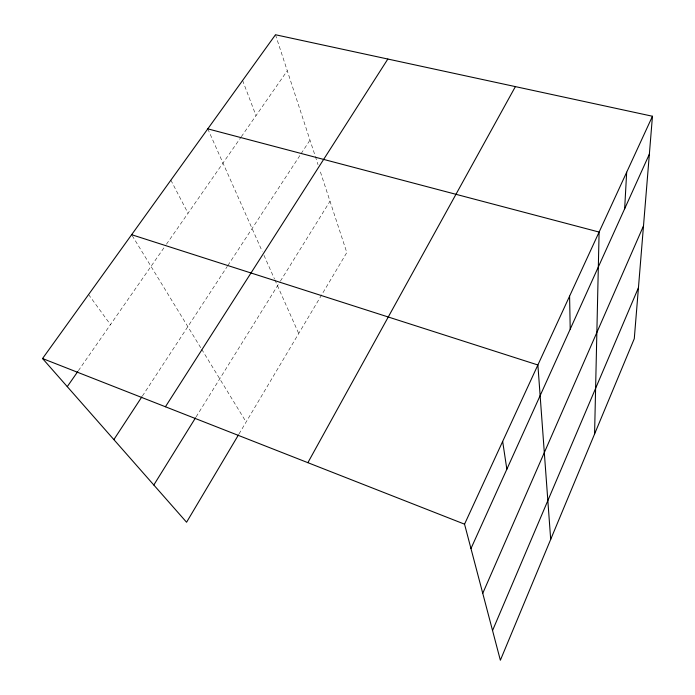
<?xml version="1.0" encoding="UTF-8"?>
<svg xmlns="http://www.w3.org/2000/svg" width="695" height="695" viewBox="0 0 695 695"><rect width="100%" height="100%" fill="white"/><g stroke="black" fill="none" stroke-linecap="round" stroke-linejoin="round"><path stroke-width="0.52" stroke-dasharray="3.48 2.61" d="M239.002 433.993L346.814 252.546L319.709 169.788M196.094 416.913L279.798 282.101M280.372 281.18L330.012 201.229M142.414 396.02L227.3 266.385M227.891 265.481L300.588 154.472M301.17 153.578L309.996 140.112M78.379 370.687L165.818 245.127M166.435 244.24L240.722 137.584M241.33 136.707L287.278 70.742M88.569 294.558L110.47 324.608M132.189 235.605L201.133 348.404M201.689 349.307L246.126 422.004M170.866 180.17L188.041 213.226M207.788 128.853L262.215 251.364M263.978 255.334L274.456 278.912M274.899 279.894L298.711 333.504M242.607 80.455L256.012 115.631M275.489 34.75L315.017 155.463M315.356 156.479L318.032 164.672"/><path stroke-width="1.04" d="M594.581 434.01L599.107 232.061L207.788 128.853M624.657 208.761L626.673 172.23M652.457 116.247L634.283 338.673L500.365 660.25L464.547 524.169L652.457 116.247L275.489 34.75L42.543 358.533L186.573 522.24L238.455 434.914M492.547 630.521L638.444 287.721M482.747 593.322L643.5 225.875M470.967 548.555L649.365 154.142M307.876 462.679L515.386 86.614M153.812 485.006L195.53 417.817M165.427 406.766L387.845 59.04M113.867 439.605L141.815 396.923M67.267 386.637L77.762 371.573M131.633 234.702L537.878 364.979L550.692 539.398M42.543 358.533L464.547 524.169M502.667 441.429L506.846 469.229M569.587 296.148L570.213 329.117"/></g></svg>
